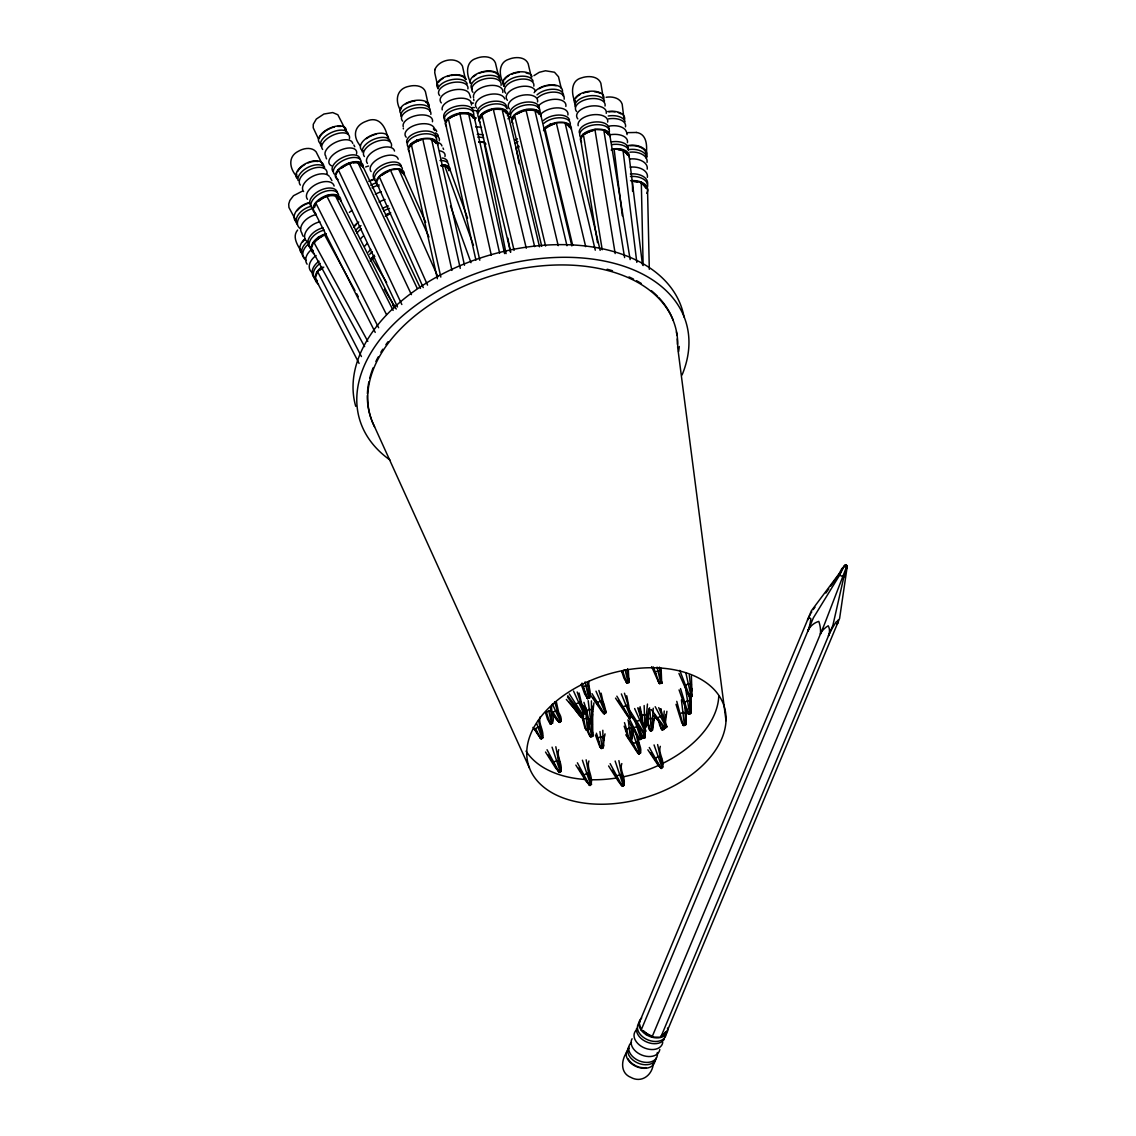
<?xml version="1.0" encoding="UTF-8"?>
<svg xmlns="http://www.w3.org/2000/svg" width="1136" height="1136" viewBox="0 0 1136 1136"><rect width="100%" height="100%" fill="white"/><g stroke="black" fill="none" stroke-linecap="round" stroke-linejoin="round"><path stroke-width="1.5" d="M588.391 719.67L587.908 728.673L588.633 729.553L587.113 730.562L584.969 728.062L581.987 716.901M552.053 704.959C549.625 710.327 557.009 721.488 550.548 724.214L547.566 719.301L545.621 713.01L548.759 710.753L550.704 710.767L552.039 711.903L551.855 714.871M581.192 684.284L584.614 693.798L587.61 698.711C593.759 696.396 587.269 686.215 589.115 681.188M847.286 566.069L839.603 618.453L667.428 1030.551L660.754 1037.267L652.021 1037.054L641.229 1029.883L639.17 1022.925L811.345 610.841L839.106 573.723L841.733 568.767L845.894 564.748L847.286 566.069L843.878 576.889L832.929 625.183L660.754 1037.267M684.866 703.752L685.647 724.754L684.099 725.648L681.912 723.178L676.005 704.348M638.957 708.14L642.564 724.825L643.956 727.31L644.623 726.131M587.738 731.953L589.925 736.369L592.58 736.44L590.876 719.926M640.136 733.288L642.323 737.704L644.964 737.775L644.424 731.556M592.623 714.061L592.779 736.085M679.058 689.893L685.846 709.162L688.572 714.161L690.546 713.649L690.731 711.988L690.305 696.112M591.416 700.869L591.686 721.019L589.712 721.545L588.164 719.216L583.322 705.555M602.818 730.263L603.117 747.871L601.157 748.454L599.581 746.238L595.42 734.935M628.975 682.509L628.378 670.964L625.098 669.757L622.571 670.936L621.988 672.129L623.991 678.291L627.015 683.119L628.975 682.509L628.89 678.306M651.666 666.676L659.065 683.318L661.72 683.332L661.777 681.685M678.945 673.449L688.345 694.735L690.092 697.007L692.051 696.396L692.108 694.749M537.087 733.26L541.489 738.94C546.16 733.302 537.484 723.547 540.211 716.83M647.861 749.803L657.602 764.471L661.606 768.447C666.278 762.81 657.602 753.054 660.328 746.352M634.768 747.957L639.199 754.048C643.871 749.959 636.785 742.021 638.517 736.71M631.332 724.896L631.02 737.832L631.801 738.812L630.338 739.99L628.123 737.647L624.161 726.202M589.556 698.115L589.115 690.844M589.783 721.346L588.633 729.553M545.521 752.046L555.802 768.319L559.778 772.409C564.521 766.644 555.902 756.533 558.742 749.675M575.853 765.11L586.148 781.383L590.109 785.473C594.795 779.154 585.949 768.376 588.931 760.978M608.598 765.948L618.893 782.207L622.855 786.297C627.597 780.531 618.978 770.435 621.818 763.577M690.546 713.649L689.197 693.798M665.213 723.817L666.889 711.278M592.58 736.44L592.623 732.081M644.964 737.775L644.652 730.391M664.233 710.98L663.793 718.037L665.227 719.855M691.171 695.147L690.745 713.28M691.384 691.71L691.611 688.274M685.633 713.152L685.874 709.716M646.952 721.857L648.798 708.935M653.243 708.225L651.723 729.17L652.462 730.065L650.928 731.059L648.841 728.517L647.321 722.283L649.593 707.813M847.03 566.864L847.144 565.572M661.72 683.332L661.109 668.266M692.051 696.396L691.398 676.034M647.463 704.064L645.418 725.719L646.143 726.557L644.595 727.423M686.684 708.495L685.647 724.754M592.438 709.574L592.85 706.166M592.239 717.895L591.686 721.019M645.177 737.42L645.134 727.793M658.724 720.352L659.689 725.435L662.032 729.894L664.006 729.397L663.708 726.103M591.87 720.522L593.915 702.914M603.869 738.94L604.423 735.546M603.741 745.088L603.117 747.871M685.448 725.137L685.732 716.674M631.644 739.323L633.022 726.841M665.256 717.924L665.824 714.516M605.034 733.87L603.599 740.644M633.32 726.884L632.198 731.854M646.853 723.206L645.944 726.955M652.462 730.065L654.819 715.24M647.335 722.198L646.143 726.557M588.448 729.994L589.087 721.133M541.347 728.744L539.87 727.111L537.924 727.083L535.525 728.645L535.056 730.235L540.85 738.925M540.083 738.088L541.489 736.753L542.894 737.605M655.174 759.757L655.642 758.152L658.042 756.59L659.988 756.633L661.479 758.252L661.01 759.842L660.485 756.491M660.982 768.447L660.357 767.07L662.245 766.26L663.012 767.112M435.031 69.296L434.733 72.704L437.729 86.222A14.257 7.37 -12.5 0 1 437.687 84.263M597.593 739.749L598.09 738.144L596.386 733.217M600.376 747.46L598.09 738.144L600.575 736.824L602.577 737.122L604.082 739.025L603.273 747.346M553.445 763.42L553.914 761.858L558.287 760.367L559.75 761.958L559.807 764.954M558.387 771.571L559.807 770.265L561.198 771.103M588.718 784.635L590.138 783.329L591.544 784.167M616.521 777.308L617.004 775.76L621.364 774.269L622.826 775.845L622.358 777.407L621.861 773.914M621.463 785.459L622.883 784.167L624.289 785.004M359.09 363.406L315.297 278.561L317.498 271.447L322.865 267.713M552.394 713.706L552.891 712.144L557.137 710.398C559.494 713.195 563.271 719.557 559.835 722.368L556.654 719.784L552.394 713.706L559.224 722.397M558.486 721.616L559.892 720.238L561.227 720.991M626.192 730.959L626.689 729.383L624.473 722.652M628.904 738.911L626.689 729.383L629.188 728.091L631.176 728.389L632.695 730.263L631.801 738.812M652.263 730.505L653.186 721.715M664.006 729.397L664.375 728.204M664.191 728.914L664.688 727.352M371.018 260.953L371.941 258.227L374.568 256.267M638.574 754.034L638.006 752.699L639.284 751.933L640.647 752.77M662.643 718.577L663.154 717.072L660.541 708.836M664.901 728.105L664.39 726.955L666.193 725.975L666.875 726.642L665.497 728.034L663.651 727.083M364.628 346.65L311.292 248.727L313.664 241.954L324.371 234.442L354.915 290.518M567.546 697.007L574.816 707.018L574.305 708.509L579.459 715.581L582.157 717.498L583.393 716.631L583.336 714.43M580.865 716.859L582.285 715.495L583.563 716.149M661.28 728.943L659.647 721.63M846.519 566.85L824.196 624.97L652.021 1037.054M586.077 712.073L586.63 710.568L583.947 702.346M588.973 720.593L586.63 710.568L589.172 709.361L591.16 709.673L592.566 711.491M641.229 1029.883L813.404 617.785L839.561 575.256L844.488 565.501M394.788 307.757L340.516 200.035L334.85 194.725L326.586 195.648L315.709 202.819L313.096 209.052L375.221 332.394M580.965 704.618L581.547 703.241L579.048 692.988M582.044 714.288L583.492 713.01L584.742 713.564L582.697 714.899L580.638 712.897L567.787 695.715M583.151 720.21L582.796 715.41M585.736 729.582L583.719 718.832L588.249 718.066M643.004 731.783L644.453 730.505L645.702 731.059L643.658 732.393L641.613 730.377L631.034 715.893M649.551 730.036L646.98 715.893M627.839 1050.828C621.222 1058.752 619.56 1072.881 630.835 1077.368C641.599 1083.417 652.419 1075.125 653.342 1063.466M646.128 1034.64L646.625 1033.462M840.583 572.232L841.194 570.769M663.594 1035.081L664.091 1033.916M434.875 69.637C438.652 59.484 457.041 55.721 462.466 66.115L465.476 79.634M807.739 631.332L808.903 629.032A34.463 24.012 44.8 0 1 818.8 621.378A33.441 23.302 44.8 0 1 820.377 634.115A19.667 12.411 -16.5 0 1 828.201 625.78A26.213 16.543 -16.5 0 1 828.442 635.933A22.905 4.473 -56.4 0 1 836.266 621.818A8.861 1.732 -56.4 0 1 837.218 624.175A6.972 2.471 -88.5 0 0 838.098 620M641.201 716.404L641.797 715.155L640.065 706.706M647.122 717.455L647.719 716.205L646.341 714.601L641.797 715.155L643.232 726.486M425.702 222.4L404.104 173.907L398.651 169.037L390.358 169.931L379.239 176.591L376.414 182.356L423.245 287.564M628.961 717.64L630.452 716.461L631.673 716.958L629.585 718.208L627.597 716.134L615.542 698.129M420.476 288.374L362.952 166.41L357.57 161.88L349.348 163.016L338.329 169.832L335.518 175.512L397.501 306.947M539.515 246.796L508.062 114.253L501.956 108.843L493.18 108.8L481.763 114.125L479.094 119.479L510.604 252.291M571.848 245.916L540.807 115.077L534.701 109.681L525.925 109.638L514.509 114.963L511.839 120.317L541.716 246.228M543.505 130.697L544.84 128.027L556.271 122.702L565.032 122.745L571.152 128.141L600.149 250.36M602.407 702.857L603.031 701.608L601.1 693.159M603.514 713.309L604.991 712.116L606.198 712.556L604.139 713.834L602.108 711.803L590.592 695.189M628.378 670.964L627.796 672.143L627.612 668.664M626.305 682.495L627.825 681.486L629.159 682.111M659.065 683.318L660.57 682.324L661.905 682.949M685.065 686.016L688.175 683.659L691.469 684.866M689.396 696.382L690.901 695.388L692.236 696.013M845.383 565.771L845.894 564.748M679.626 714.331L682.807 712.187L686.13 713.706L685.519 714.871M682.764 724.882L684.937 724.058M464.482 265.242L437.516 143.988L431.467 138.819L422.691 138.777L411.204 143.874L408.506 149.001L437.346 278.732M504.611 253.584L474.578 118.485L468.515 113.316L459.753 113.273L448.266 118.371L445.553 123.497L475.927 260.144M630.153 259.59L609.904 135.525L603.77 129.944L594.923 129.49L583.35 134.176L580.638 139.302L597.508 242.607M549.852 723.618L551.372 722.652L552.707 723.263M582.683 687.507L585.821 685.249L589.101 686.4M586.9 698.115L588.42 697.149L589.754 697.76M684.284 702.857L687.436 700.685L689.396 700.784L690.745 702.02L690.148 703.156M687.862 713.507L690.035 712.641M639.099 739.025L640.605 737.946L641.868 738.428L639.753 739.564L637.836 737.42L627.91 719.855M841.79 569.676L845.269 564.72M808.903 629.032L808.094 630.48A28.258 10.025 -88.5 0 0 810.891 618.822A9.202 3.266 -88.5 0 0 807.526 619.986A17.509 3.422 -56.4 0 1 810.522 614.022M589.925 736.369L592.112 735.489M642.323 737.704L644.51 736.824M825.872 593.02L828.811 588.86M830.771 586.091L838.609 575.001M297.604 230.068C291.611 237.197 298.214 246.072 301.864 252.419A14.257 9.77 -27.3 0 1 300.77 250.119M533.948 75.643L539.273 72.306L545.45 70.773L554.482 72.235L558.5 76.765L561.255 88.367M349.348 212.375L351.904 210.345M390.741 212.773L385.289 216.337A13.206 7.469 -26.4 0 1 389.293 214.25M600.532 746.934L602.478 746.352M629.06 738.4L631.02 737.832M589.158 720.11L591.132 719.585M661.464 728.46L663.438 727.963M587.908 728.673L585.92 729.127L586.474 730.462M647.818 719.315L650.374 718.279L652.362 718.619L653.768 720.338M649.735 729.596L651.723 729.17M518.996 147.013L516.085 148.177L519.18 163.825M611.168 150.051L614.079 148.944L622.954 149.753L629.074 155.817L642.465 264.688M643.43 726.074L645.418 725.719M302.091 191.274L293.486 195.719L289.85 200.476L288.729 204.026L288.927 207.462L295.971 220.625A14.257 8.946 -28.6 0 1 294.962 218.524M365.636 166.949L368.618 165.998M626.618 132.656L636.43 132.472M643.814 725.563L641.315 719.557L637.069 721.332L636.501 722.709L640.874 729.198M606.127 97.27C611.992 96.262 620.057 97.753 622.187 104.185L623.82 117.477M441.066 165.473L444.446 165.189L450.069 169.789L467.549 218.098M478.838 142.241L484.078 142.369L486.009 144.087M649.309 269.303L647.534 189.556L641.3 182.314L632.354 180.723L632.596 191.373M636.302 132.429C647.52 133.963 647.179 147.013 646.157 155.447A14.257 8.974 -1.3 0 0 637.211 146.203M844.644 565.998L845.894 566.836M634.712 729.823L633.476 728.801L634.101 727.622L638.475 726.131L641.215 737.903M664.219 727.438L653.569 715.439M598.956 706.336L596.954 703.624L597.579 702.36L601.839 700.614L603.841 703.326L606.198 712.556M656.083 674.145L654.734 672.952L655.316 671.774L659.775 670.609L661.124 671.802L660.967 674.77M621.988 672.129L623.337 673.321M581.561 717.554L568.795 701.949M631.673 716.958L624.459 693.216M576.733 706.407L575.483 705.229L576.051 703.851L580.283 702.062L582.356 704.845L584.742 713.564M659.391 722.013L657.204 719.244L657.716 717.739L661.848 715.794L664.049 718.548L666.875 726.642M582.697 714.899L579.9 711.718M311.292 248.727L313.28 250.744M642.479 731.201L643.658 732.393M575.611 709.844L566.324 699.435M654.847 716.66L658.497 720.522M315.297 278.561L317.398 280.805M590.081 775.022L588.618 773.431L586.148 759.814M604.139 713.834L599.751 707.671M622.23 786.297L620.157 783.584M589.485 785.459L583.776 776.484L584.259 774.922L586.673 773.403L588.618 773.431L590.777 783.343M559.153 772.395L555.433 766.445M637.836 753.211L625.794 734.779M639.128 743.526L637.722 741.936L636.146 733.345M634.215 746.494L632.809 744.918L633.334 743.37L637.722 741.936L639.923 751.947M629.585 718.208L624.658 710.753M664.39 726.955L651.283 709.602M581.036 716.376L574.816 707.018M632.511 717.086L637.75 723.888M664.674 726.955L665.497 728.034M558.642 721.104L552.891 712.144M582.228 713.848L569.278 693.869M532.969 727.395L536.533 731.868L534.545 729.028M660.073 767.496L656.665 761.376M643.189 731.328L630.352 711.321M639.753 739.564L637.31 735.801M593.02 697.461L598.147 704.618M650.687 752.856L655.671 759.956M603.713 712.897L591.998 693.642M618.027 700.514L623.891 709.049L622.684 707.969L623.309 706.691L627.597 705.03L631.048 716.39M581.405 716.418L582.157 717.498M629.159 717.228L616.862 696.169M559.182 721.388L559.835 722.368M330.122 177.472L331.911 180.61M660.357 767.07L649.295 747.488M629.415 739.209L633.263 745.046M540.225 737.562L535.525 728.645M612.375 770.336L617.047 777.464M578.693 768.078L584.302 776.641M548.361 755.014L554.908 764.997M621.619 784.962L610.131 763.633M588.874 784.124L577.386 762.796M558.543 771.06L547.041 749.746M638.006 752.699L630.736 738.755M582.541 713.593L583.293 714.842M371.941 258.227L386.623 282.509M384.323 289.325L396.251 309.049M643.501 731.087L644.254 732.337M601.157 748.454L599.993 745.983M639.298 738.641L628.464 716.93M690.092 697.007L688.231 693.216M659.76 683.943L657.9 680.152M627.015 683.119L625.155 679.314M603.954 712.357L604.721 713.749M629.685 739.891L628.549 737.307M356.619 293.628L358.309 296.752M318.364 236.998L319.017 238.205M313.664 241.954L367.823 341.382M589.712 721.545L588.462 718.676M586.801 697.206L587.61 698.711M550.548 724.214L548.716 720.295M629.458 716.773L630.182 718.137M655.188 706.691L665.611 726.046M317.498 271.447L361.433 356.548M642.209 736.753L642.99 738.301M337.037 196.088L337.69 197.38M334.85 194.725L393.127 310.398M326.586 195.648L386.425 314.445M589.825 735.418L590.606 736.966M315.709 202.819L378.629 327.736M296.922 176.691C289.538 168.838 287.507 156.64 298.314 151.287C303.497 148.191 311.576 146.658 316.064 151.77L322.084 163.698A14.257 8.037 -26.7 0 1 322.993 165.586M353.85 144.954L354.759 146.743M661.166 767.524L661.606 768.447M541.034 738.002L541.489 738.94M661.507 728.815L662.032 729.894M302.077 234.002L303.156 236.288M359.615 162.76L360.254 164.138M357.57 161.88L417.196 288.317M349.348 163.016L411.431 294.636M338.329 169.832L401.846 304.519M318.449 138.89L313.224 127.786L313.266 124.307L316.333 119.024L323.945 114.026L332.706 112.563L337.846 114.75L345.529 129.916A14.257 7.086 -25.3 0 0 344.705 128.269M689.58 695.999L679.782 670.396M659.249 682.935L653.356 666.96M626.504 682.111L622.571 670.936M688.572 714.161L687.01 710.227M581.391 713.593L582.285 715.495M638.73 753.026L639.199 754.048M442.997 147.992L443.608 149.398M371.912 420.874L529.447 767.979M587.099 697.745L582.015 683.105M326.572 158.87L325.961 157.464M550.037 723.249L546.231 711.874M387.703 137.57C385.487 126.21 378.785 115.673 366.431 121.197C354.503 125.301 351.947 136.05 360.439 145.976M400.767 170.102L401.377 171.479M398.651 169.037L428.939 237.069M390.358 169.931L437.914 276.758M379.239 176.591L427.548 285.108M622.414 785.303L622.855 786.297M589.669 784.479L590.109 785.473M552.394 703.993L559.892 720.238M559.338 771.415L559.778 772.409M573.538 691.057L583.492 713.01M634.626 708.537L644.453 730.505M581.788 715.992L583.166 719.173M682.835 724.101L683.474 725.592M642.536 737.363L639.341 727.651M590.138 736.029L588.263 731.087M604.991 712.116L595.988 691.171M639.753 738.031L640.349 739.508M688.061 713.152L680.521 688.572M649.806 729.71L650.289 730.945M621.364 693.926L630.452 716.461M469.764 94.87L470.702 97.724M658.738 707.629L666.193 725.975M617.984 778.898L618.524 780.333M446.732 166.055L447.257 167.489M444.446 165.189L473.442 245.305M450.481 205.943L471.014 262.672M682.963 724.512L676.772 701.352M585.196 707.33L586.914 712.244M661.606 766.26L654.052 744.932M541.489 736.753L536.788 723.76M622.883 784.167L615.144 761.049M590.138 783.329L582.399 760.211M559.807 770.265L552.068 747.147M640.605 737.946L633.902 717.938M639.284 751.933L632.028 730.235M666.278 725.762L666.704 727.139M643.516 725.932L643.956 727.31M584.884 691.909L585.778 694.792M577.187 692.009L584.089 712.954M637.75 707.827L641.315 719.557M604.877 708.821L605.63 711.321M554.609 701.949L560.502 720.21M844.886 573.865L845.34 575.398L843.878 576.889L839.561 575.256L839.106 573.723M598.885 690.447L605.573 712.031M661.564 761.234L662.515 764.556M623.195 779.992L623.806 782.292M590.138 778.018L590.748 780.304M690.361 695.559L690.731 697.007M627.285 681.657L627.654 683.119M626.76 133.224L627.086 134.63M567.759 124.009L568.099 125.443M565.032 122.745L595.278 250.19M556.271 122.702L585.679 246.64M550.207 123.923L550.548 125.358M544.84 128.027L572.672 245.305M531.307 76.95L528.169 63.715C525.13 56.431 515.062 56.686 508.942 59.242C498.079 62.423 498.86 75.658 503.646 83.837A14.257 7.696 -13.3 0 1 503.589 81.806M537.413 110.945L537.754 112.379M534.701 109.681L566.978 245.731M525.925 109.638L558.202 245.632M514.509 114.963L545.607 246.043M498.562 76.126L495.424 62.878C492.385 55.593 482.317 55.849 476.197 58.419C465.334 61.6 466.115 74.834 470.9 82.999M504.668 110.107L505.009 111.541M501.956 108.843L534.644 246.626M639.738 708.779L642.167 719.031M627.029 669.771L628.449 681.486M493.18 108.8L526.266 248.244M625.098 669.757L627.825 681.486M481.763 114.125L514.083 250.389M550.832 722.709L551.173 724.214M645.163 729.994L645.518 731.513M582.427 713.507L582.882 715.453M690.901 695.388L685.931 673.265M660.57 682.324L657.091 667.13M644.893 726.571L645.702 731.059M468.515 113.316L499.627 253.214M459.753 113.273L491.32 255.316M584.018 688.643L584.429 690.475M448.266 118.371L479.804 260.229M434.165 139.941L434.492 141.404M431.467 138.819L460.265 268.366M422.691 138.777L451.958 270.425M548.759 710.753L551.372 722.652M416.628 139.856L416.955 141.333M411.204 143.874L440.825 277.085M400.298 110.036C394.533 99.57 397.117 88.423 409.272 86.251C414.796 84.873 422.961 85.441 425.418 91.633L428.414 105.137A14.257 7.37 -12.5 0 0 425.56 102.027M556.328 701.792L558.543 711.889M588.42 697.149L585.125 681.841M643.303 736.781L643.615 738.315M590.905 735.446L591.231 736.98M644.623 728.403L645.049 730.448M626.717 695.715L628.804 706.109M560.815 720.252L561.07 721.502M507.792 238.035L510.547 251.965M484.078 142.369L506.088 253.612M657.63 744.563L662.245 766.26M538.521 720.224L542.128 736.753M631.162 715.751L631.474 717.37M642.877 731.527L643.885 736.81M591.487 735.475L589.158 723.419L591.089 723.462L592.367 724.598L591.728 725.691L591.643 722.198M618.893 760.637L623.522 784.167M555.816 746.75L560.431 770.279M689.396 712.599L685.122 685.335M603.046 96.688L600.845 83.198C597.962 75.842 587.951 75.643 581.632 77.859C570.584 80.471 571.238 93.805 575.086 102.141A14.257 7.611 -9.3 0 1 575.043 100.138M606.596 131.279L606.837 132.742M603.77 129.944L624.601 257.574M594.923 129.49L615.172 253.555M583.35 134.176L602.222 249.735M542.397 735.049L542.752 738.13M688.97 712.698L689.211 714.189M640.108 750.016L640.477 753.267M540.097 725.308L540.622 728.659M691.299 687.834L691.739 690.745M473.897 100.564L473.698 99.088M560.73 768.39L561.042 771.614M648.912 725.237L649.267 727.679M601.839 746.253L599.95 731.556M558.287 756.533L558.784 760.027M630.366 737.733L628.435 721.204M590.493 719.486L588.192 700.685M726.003 720.678A102.155 64.425 -16.5 0 0 579.033 686.03A102.155 64.425 -16.5 0 0 574.149 801.235A102.155 64.425 -16.5 0 0 726.003 720.678L677.667 347.289A158.912 100.224 -16.5 0 0 501.814 272.896A158.912 100.224 -16.5 0 0 374.568 426.88M684.298 724.001L681.43 699.975M625.837 151.344L626.021 152.792M622.954 149.753L636.813 262.388M614.079 148.944L622.301 215.741M599.112 741.652L599.268 742.987M590.053 718.932L590.365 721.644M641.471 737.122L641.655 738.812M403.308 128.127L403.379 128.879M662.586 725.918L662.785 727.849M587.255 728.574L585.466 707.43M689.311 675.011L691.54 695.388M659.462 667.144L661.195 682.324M661.081 708.992L661.379 712.471M587.468 681.742L589.059 697.149M550.42 707.259L551.997 722.666M601.739 747.715L601.81 748.553M651.07 729.056L649.92 709.702M630.281 739.11L630.338 739.99M587.056 729.397L587.113 730.562M662.629 729L662.686 730.008M644.779 725.606L644.155 705.555M624.09 784.252L624.133 785.501M591.345 783.428L591.387 784.678M644.382 184.572L644.424 185.935M641.3 182.314L643.146 265.54M641.826 736.455L641.868 738.428M650.914 729.894L650.928 731.059M366.474 138.677A14.257 7.398 -24 0 1 368.462 137.342M369.527 136.732A14.257 7.398 -24 0 1 376.399 134.147M378.941 186.56A15.009 7.782 -24 0 1 386.851 171.124A15.009 7.782 -24 0 1 404.175 175.058M382.108 175.143A13.206 6.859 -24 0 1 388.853 171.295M399.588 170.443A13.206 6.859 -24 0 1 402.57 173.51M399.645 169.307A13.263 6.887 -24 0 1 401.221 170.499M375.306 181.036A15.009 7.782 -24 0 1 384.99 166.949A15.009 7.782 -24 0 1 402.385 168.696M371.103 171.607A15.009 7.782 -24 0 1 380.787 157.506A15.009 7.782 -24 0 1 398.182 159.253M374.142 178.437A15.009 7.782 -24 0 1 383.84 164.351A15.009 7.782 -24 0 1 401.221 166.097M367.439 163.399A15.009 7.782 -24 0 1 377.138 149.299A15.009 7.782 -24 0 1 394.519 151.045M364.4 156.555A15.009 7.782 -24 0 1 375.902 141.702A15.009 7.782 -24 0 1 391.409 146.402M363.108 150.989A15.009 7.782 -24 0 1 371.018 135.553A15.009 7.782 -24 0 1 388.342 139.487M362.299 151.983A15.009 7.782 -24 0 1 374.681 138.975A15.009 7.782 -24 0 1 390.259 141.475M478.696 141.73A15.009 7.498 -11.2 0 1 484.476 142.312M477.802 137.186A15.009 7.498 -11.2 0 1 483.567 137.768M475.771 126.92A15.009 7.498 -11.2 0 1 481.536 127.502M473.996 117.988A15.009 7.498 -11.2 0 1 476.453 118.045M471.042 103.035A15.009 7.498 -11.2 0 1 473.499 103.092M471.937 107.579A15.009 7.498 -11.2 0 1 474.394 107.622M477.248 134.36A15.009 7.498 -11.2 0 1 483.013 134.943M472.533 110.547A15.009 7.498 -11.2 0 1 478.299 111.129M433.37 128.936A14.257 7.015 -19.9 0 1 435.116 130.143M441.62 164.919A15.009 7.384 -19.9 0 1 450.14 170.854M440.953 165.913A13.263 6.518 -19.9 0 1 445.454 166.481M446.107 166.736A13.263 6.518 -19.9 0 1 448.592 170.585M445.582 165.302A13.263 6.518 -19.9 0 1 447.201 166.424M440.03 160.531A15.009 7.384 -19.9 0 1 448.564 166.481M439.66 150.818A15.009 7.384 -19.9 0 1 444.971 156.583M442.259 157.989A15.009 7.384 -19.9 0 1 447.627 161.724M436.551 142.213A15.009 7.384 -19.9 0 1 441.918 145.948M433.952 128.553A15.009 7.384 -19.9 0 1 436.693 131.535M435.528 132.926A15.009 7.384 -19.9 0 1 438.283 135.908M436.565 135.795A15.009 7.384 -19.9 0 1 439.263 140.807M353.864 227.257A14.257 8.733 -31.2 0 1 356.164 224.672M370.265 260.84A15.009 9.187 -31.2 0 1 374.369 255.231M369.74 254.35A15.009 9.187 -31.2 0 1 372.182 251.61M356.917 233.136A15.009 9.187 -31.2 0 1 361.319 228.748M354.034 226.22A15.009 9.187 -31.2 0 1 358.763 222.017M355.483 230.764A15.009 9.187 -31.2 0 1 360.95 225.638M368.391 252.093A15.009 9.187 -31.2 0 1 370.819 249.366M360.495 239.057A15.009 9.187 -31.2 0 1 362.938 236.331M364.798 246.171A15.009 9.187 -31.2 0 1 367.24 243.431M372.736 259.008A13.206 8.094 -31.2 0 1 374.681 256.537M516.085 147.978A15.009 7.498 -11.2 0 1 518.854 146.189M515.19 143.434A15.009 7.498 -11.2 0 1 517.959 141.631M507.948 118.783A15.009 7.498 -11.2 0 1 509.922 116.795M507.352 115.815A15.009 7.498 -11.2 0 1 509.326 113.813M514.636 140.608A15.009 7.498 -11.2 0 1 517.391 138.805M296.766 176.293A14.257 8.037 -26.7 0 1 296.752 174.035M297.618 171.564A14.257 8.037 -26.7 0 1 304.746 164.592M308.069 162.931A14.257 8.037 -26.7 0 1 310.384 162.121M311.534 161.823A14.257 8.037 -26.7 0 1 317.881 161.497M315.808 213.625A15.009 8.463 -26.7 0 1 323.121 196.926A15.009 8.463 -26.7 0 1 340.63 201.285M314.587 207.419A13.263 7.469 -26.7 0 1 315.41 205.133M318.492 201.257A13.263 7.469 -26.7 0 1 327.338 196.329M328.347 196.074A13.263 7.469 -26.7 0 1 338.997 199.567M335.873 195.222A13.263 7.469 -26.7 0 1 337.506 196.514M311.974 208.215A15.009 8.463 -26.7 0 1 321.133 192.978A15.009 8.463 -26.7 0 1 338.627 194.966M297.036 178.551A15.009 8.463 -26.7 0 1 307.984 162.519A15.009 8.463 -26.7 0 1 323.703 167.674M298.058 180.51A15.009 8.463 -26.7 0 1 308.183 167.262A15.009 8.463 -26.7 0 1 324.711 167.262M310.739 205.758A15.009 8.463 -26.7 0 1 319.898 190.521A15.009 8.463 -26.7 0 1 337.392 192.509M307.487 199.297A15.009 8.463 -26.7 0 1 316.646 184.06A15.009 8.463 -26.7 0 1 334.126 186.048M303.582 191.544A15.009 8.463 -26.7 0 1 311.008 177.244A15.009 8.463 -26.7 0 1 329.27 176.307M300.33 185.083A15.009 8.463 -26.7 0 1 311.264 169.037A15.009 8.463 -26.7 0 1 326.998 174.206M297.249 210.657A14.257 8.946 -28.6 0 1 301.509 206.61M302.531 205.928A14.257 8.946 -28.6 0 1 305.84 204.21M306.99 203.77A14.257 8.946 -28.6 0 1 309.29 203.103M314.232 253.868A15.009 9.415 -28.6 0 1 312.698 243.104A15.009 9.415 -28.6 0 1 326.33 233.746M314.459 242.763A13.206 8.279 -28.6 0 1 322.979 236.018M312.23 250.204A15.009 9.415 -28.6 0 1 310.696 239.44A15.009 9.415 -28.6 0 1 324.342 230.083M310.994 247.932A15.009 9.415 -28.6 0 1 309.461 237.168A15.009 9.415 -28.6 0 1 323.107 227.811M307.728 241.94A15.009 9.415 -28.6 0 1 306.195 231.176A15.009 9.415 -28.6 0 1 319.841 221.818M297.249 222.699A15.009 9.415 -28.6 0 1 295.715 211.949A15.009 9.415 -28.6 0 1 309.361 202.577M297.32 224.672A15.009 9.415 -28.6 0 1 310.142 206.553M301.892 233.065A15.009 9.415 -28.6 0 1 315.922 214.619M300.543 228.748A15.009 9.415 -28.6 0 1 299.009 217.998A15.009 9.415 -28.6 0 1 312.656 208.626M319.273 138.464A14.257 7.086 -25.3 0 1 330.903 128.112M332.053 127.686A14.257 7.086 -25.3 0 1 334.353 126.991M337.676 126.423A14.257 7.086 -25.3 0 1 340.63 126.465M338.003 179.502A15.009 7.455 -25.3 0 1 345.884 164.294A15.009 7.455 -25.3 0 1 363.023 167.517M341.169 168.341A13.206 6.56 -25.3 0 1 351.067 163.357M353.211 162.931A13.206 6.56 -25.3 0 1 361.433 166.069M334.268 174.049A15.009 7.455 -25.3 0 1 345.699 159.296A15.009 7.455 -25.3 0 1 361.035 163.314M331.556 165.813A15.009 7.455 -25.3 0 1 339.437 150.605A15.009 7.455 -25.3 0 1 356.562 153.829M321.147 143.732A15.009 7.455 -25.3 0 1 329.028 128.538A15.009 7.455 -25.3 0 1 346.153 131.762M321.36 146.686A15.009 7.455 -25.3 0 1 331.002 132.727A15.009 7.455 -25.3 0 1 348.198 133.835M333.033 171.437A15.009 7.455 -25.3 0 1 342.674 157.478A15.009 7.455 -25.3 0 1 359.871 158.586M325.904 156.314A15.009 7.455 -25.3 0 1 335.546 142.355A15.009 7.455 -25.3 0 1 352.742 143.463M322.652 149.441A15.009 7.455 -25.3 0 1 334.098 134.687A15.009 7.455 -25.3 0 1 349.419 138.706M302.858 241.854A14.257 9.77 -27.3 0 1 305.186 239.256M318.478 284.185A15.009 10.281 -27.3 0 1 321.942 266.846M320.309 269.871A13.206 9.06 -27.3 0 1 323.76 267.116M316.688 280.72A15.009 10.281 -27.3 0 1 320.153 263.382M315.581 278.576A15.009 10.281 -27.3 0 1 319.046 261.223M312.656 272.896A15.009 10.281 -27.3 0 1 316.12 255.557M301.225 252.817A15.009 10.281 -27.3 0 1 304.718 238.958M305.044 258.156A15.009 10.281 -27.3 0 1 306.507 242.422M307.118 264.205A15.009 10.281 -27.3 0 1 310.611 250.346M306.209 260.428A15.009 10.281 -27.3 0 1 307.686 244.68M609.024 111.825A14.257 7.995 -7 0 1 615.073 111.882M618.296 112.649A14.257 7.995 -7 0 1 620.952 113.898M612.29 149.029A15.009 8.406 -7 0 1 629.202 157.009M618.282 149.796A13.206 7.398 -7 0 1 622.287 150.619M624.033 151.372A13.206 7.398 -7 0 1 627.399 155.092M611.75 144.641A15.009 8.406 -7 0 1 628.634 150.406M610.529 134.701A15.009 8.406 -7 0 1 627.441 142.667M611.409 141.901A15.009 8.406 -7 0 1 628.336 149.867M609.464 126.053A15.009 8.406 -7 0 1 626.348 131.819M607.689 111.584A15.009 8.406 -7 0 1 624.601 119.55M608.229 115.986A15.009 8.406 -7 0 1 625.098 121.751M608.584 118.854A15.009 8.406 -7 0 1 625.496 126.834M629.884 145.777A14.257 8.974 -1.3 0 1 636.046 145.962M630.551 180.709A15.009 9.443 -1.3 0 1 646.739 193.29M634.271 181.703A13.263 8.35 -1.3 0 1 637.637 182.186M640.661 183.194A13.263 8.35 -1.3 0 1 645.688 187.937M630.466 176.549A15.009 9.443 -1.3 0 1 647.591 186.73M630.253 167.148A15.009 9.443 -1.3 0 1 647.378 177.33M630.409 173.964A15.009 9.443 -1.3 0 1 647.534 184.131M630.068 158.983A15.009 9.443 -1.3 0 1 647.208 169.165M627.228 145.72A15.009 9.443 -1.3 0 1 642.877 147.964A15.009 9.443 -1.3 0 1 645.958 157.89M629.855 149.455A15.009 9.443 -1.3 0 1 646.924 157.166M629.926 152.181A15.009 9.443 -1.3 0 1 647.051 162.363M370.18 181.078A14.257 8.066 -26.4 0 1 374.752 179.232M385.544 214.974A15.009 8.492 -26.4 0 1 389.066 213.241M383.585 211.026A15.009 8.492 -26.4 0 1 389.534 208.442M368.831 181.348A15.009 8.492 -26.4 0 1 374.781 178.764M370.79 185.282A15.009 8.492 -26.4 0 1 376.74 182.711M382.363 208.57A15.009 8.492 -26.4 0 1 388.313 205.985M375.292 194.341A15.009 8.492 -26.4 0 1 381.242 191.771M379.14 202.094A15.009 8.492 -26.4 0 1 385.09 199.524M372.068 187.866A15.009 8.492 -26.4 0 1 379.239 184.983M400.639 109.78A14.257 7.37 -12.5 0 1 401.548 107.735M405.893 103.93A14.257 7.37 -12.5 0 1 415.009 100.863M409.443 151.784A15.009 7.753 -12.5 0 1 420.916 139.018A15.009 7.753 -12.5 0 1 437.658 145.081M410.607 146.445A13.206 6.83 -12.5 0 1 412.027 144.57M412.624 144.002A13.206 6.83 -12.5 0 1 421.172 139.913M430.8 139.685A13.206 6.83 -12.5 0 1 435.855 143.448M408.449 147.311A15.009 7.753 -12.5 0 1 419.922 134.545A15.009 7.753 -12.5 0 1 436.664 140.623M400.994 113.714A15.009 7.753 -12.5 0 1 412.453 100.948A15.009 7.753 -12.5 0 1 429.195 107.025M400.937 116.369A15.009 7.753 -12.5 0 1 415.378 105.023A15.009 7.753 -12.5 0 1 430.175 111.484M406.802 142.71A15.009 7.753 -12.5 0 1 421.229 131.378A15.009 7.753 -12.5 0 1 436.039 137.839M403.223 126.607A15.009 7.753 -12.5 0 1 417.65 115.276A15.009 7.753 -12.5 0 1 432.461 121.737M406.205 137.215A15.009 7.753 -12.5 0 1 417.679 124.449A15.009 7.753 -12.5 0 1 434.406 130.512M402.627 121.112A15.009 7.753 -12.5 0 1 414.1 108.346A15.009 7.753 -12.5 0 1 430.828 114.409M504.469 79.662A14.257 7.696 -13.3 0 1 508.786 75.686M511.91 74.124A14.257 7.696 -13.3 0 1 519.067 72.335M525.812 72.718A14.257 7.696 -13.3 0 1 528.425 73.698M512.819 123.228A15.009 8.108 -13.3 0 1 524.165 109.894A15.009 8.108 -13.3 0 1 540.949 116.227M513.401 119.01A13.263 7.157 -13.3 0 1 514.225 117.022M517.434 113.841A13.263 7.157 -13.3 0 1 534.076 110.561M535.823 111.143A13.263 7.157 -13.3 0 1 539.202 114.495M536.178 110.036A13.263 7.157 -13.3 0 1 537.924 111.385M511.782 118.84A15.009 8.108 -13.3 0 1 523.128 105.506A15.009 8.108 -13.3 0 1 539.912 111.839M503.972 85.924A15.009 8.108 -13.3 0 1 513.429 73.116A15.009 8.108 -13.3 0 1 532.046 76.779M503.887 86.251A15.009 8.108 -13.3 0 1 518.272 76.552A15.009 8.108 -13.3 0 1 533.082 81.153M510.078 114.211A15.009 8.108 -13.3 0 1 524.392 102.382A15.009 8.108 -13.3 0 1 539.273 109.113M509.439 108.942A15.009 8.108 -13.3 0 1 520.771 95.609A15.009 8.108 -13.3 0 1 537.569 101.942M507.394 100.337A15.009 8.108 -13.3 0 1 516.852 87.543A15.009 8.108 -13.3 0 1 535.468 91.192M505.69 93.166A15.009 8.108 -13.3 0 1 517.036 79.832A15.009 8.108 -13.3 0 1 533.821 86.166M575.952 98.094A14.257 7.611 -9.3 0 1 580.311 94.387M583.492 92.996A14.257 7.611 -9.3 0 1 589.499 91.675M594.298 91.661A14.257 7.611 -9.3 0 1 600.163 93.365M581.618 142.199A15.009 8.023 -9.3 0 1 593.134 129.66A15.009 8.023 -9.3 0 1 610.046 136.647M584.742 134.36A13.263 7.086 -9.3 0 1 593.375 130.555M604.892 131.435A13.263 7.086 -9.3 0 1 608.271 134.886M605.346 130.328A13.263 7.086 -9.3 0 1 607.107 131.733M580.894 137.74A15.009 8.023 -9.3 0 1 592.396 125.187A15.009 8.023 -9.3 0 1 609.308 132.188M575.412 104.2A15.009 8.023 -9.3 0 1 586.929 91.661A15.009 8.023 -9.3 0 1 603.841 98.647M575.086 106.741A15.009 8.023 -9.3 0 1 587.653 96.106A15.009 8.023 -9.3 0 1 604.508 101.005M579.374 133.04A15.009 8.023 -9.3 0 1 593.887 122.106A15.009 8.023 -9.3 0 1 608.853 129.419M577.812 118.882A15.009 8.023 -9.3 0 1 589.328 106.344A15.009 8.023 -9.3 0 1 606.241 113.344M578.181 125.741A15.009 8.023 -9.3 0 1 592.694 114.793A15.009 8.023 -9.3 0 1 607.661 122.106M576.619 111.569A15.009 8.023 -9.3 0 1 588.136 99.031A15.009 8.023 -9.3 0 1 605.048 106.031M438.595 82.232A14.257 7.37 -12.5 0 1 442.955 78.427M447.243 76.51A14.257 7.37 -12.5 0 1 449.615 75.828M450.836 75.558A14.257 7.37 -12.5 0 1 464.482 77.915M446.505 126.281A15.009 7.753 -12.5 0 1 457.978 113.515A15.009 7.753 -12.5 0 1 474.706 119.578M449.643 118.485A13.263 6.859 -12.5 0 1 458.22 114.381M460.563 113.941A13.263 6.859 -12.5 0 1 467.876 114.154M469.622 114.708A13.263 6.859 -12.5 0 1 472.959 117.931M445.511 121.808A15.009 7.753 -12.5 0 1 456.984 109.042A15.009 7.753 -12.5 0 1 473.712 115.105M438.042 88.21A15.009 7.753 -12.5 0 1 447.627 75.97A15.009 7.753 -12.5 0 1 466.2 79.463M437.956 88.807A15.009 7.753 -12.5 0 1 452.426 79.52A15.009 7.753 -12.5 0 1 467.194 83.922M444.886 119.024A15.009 7.753 -12.5 0 1 454.471 106.77A15.009 7.753 -12.5 0 1 473.059 110.277M442.231 109.88A15.009 7.753 -12.5 0 1 456.658 98.548A15.009 7.753 -12.5 0 1 471.468 105.009M441.308 102.922A15.009 7.753 -12.5 0 1 450.893 90.681A15.009 7.753 -12.5 0 1 469.466 94.174M439.689 95.609A15.009 7.753 -12.5 0 1 451.162 82.843A15.009 7.753 -12.5 0 1 467.89 88.906M539.117 88.75A14.257 7.696 -13.3 0 1 542.241 87.174M543.377 86.748A14.257 7.696 -13.3 0 1 545.763 86.038M546.97 85.768A14.257 7.696 -13.3 0 1 556.143 85.782M544.84 127.8A15.009 8.108 -13.3 0 1 562.064 122.191A15.009 8.108 -13.3 0 1 571.294 129.291M546.217 128.141A13.263 7.157 -13.3 0 1 554.751 123.867M566.154 124.207A13.263 7.157 -13.3 0 1 569.534 127.559M543.789 123.412A15.009 8.108 -13.3 0 1 561.028 117.803A15.009 8.108 -13.3 0 1 570.258 124.903M534.119 92.683A15.009 8.108 -13.3 0 1 551.386 84.859A15.009 8.108 -13.3 0 1 562.434 91.973M537.016 94.87A15.009 8.108 -13.3 0 1 554.254 89.261A15.009 8.108 -13.3 0 1 563.47 96.361M543.15 120.7A15.009 8.108 -13.3 0 1 558.557 115.048A15.009 8.108 -13.3 0 1 569.534 120.033M537.541 107.111A15.009 8.108 -13.3 0 1 554.808 99.272A15.009 8.108 -13.3 0 1 565.856 106.401M541.446 113.515A15.009 8.108 -13.3 0 1 558.685 107.906A15.009 8.108 -13.3 0 1 567.901 115.006M537.697 97.739A15.009 8.108 -13.3 0 1 554.936 92.13A15.009 8.108 -13.3 0 1 564.152 99.23M473.499 76.751A14.257 7.696 -13.3 0 1 476.041 74.848M479.165 73.286A14.257 7.696 -13.3 0 1 497.568 74.323M480.074 122.39A15.009 8.108 -13.3 0 1 491.419 109.056A15.009 8.108 -13.3 0 1 508.204 115.389M480.627 118.769A13.206 7.128 -13.3 0 1 482.573 114.85M483.169 114.253A13.206 7.128 -13.3 0 1 491.675 109.993M494.004 109.525A13.206 7.128 -13.3 0 1 500.422 109.553M503.035 110.334A13.206 7.128 -13.3 0 1 506.4 113.671M479.037 118.002A15.009 8.108 -13.3 0 1 488.494 105.208A15.009 8.108 -13.3 0 1 507.11 108.857M470.176 83.184A15.009 8.108 -13.3 0 1 484.49 71.341A15.009 8.108 -13.3 0 1 499.357 78.086M472.264 89.46A15.009 8.108 -13.3 0 1 481.721 76.666A15.009 8.108 -13.3 0 1 500.337 80.315M477.333 113.387A15.009 8.108 -13.3 0 1 491.647 101.544A15.009 8.108 -13.3 0 1 506.528 108.289M473.584 97.597A15.009 8.108 -13.3 0 1 487.912 85.754A15.009 8.108 -13.3 0 1 502.779 92.499M476.694 108.105A15.009 8.108 -13.3 0 1 486.151 95.31A15.009 8.108 -13.3 0 1 504.753 98.96M472.945 92.328A15.009 8.108 -13.3 0 1 484.291 78.995A15.009 8.108 -13.3 0 1 501.075 85.328M392.701 305.655A15.009 10.693 -20.3 0 1 395.214 305.513M389.904 459.938A170.272 107.38 -16.5 0 1 493.635 267.713A170.272 107.38 -16.5 0 1 682.069 374.965M355.724 406.29A170.272 107.38 -16.5 0 1 494.501 253.754A170.272 107.38 -16.5 0 1 684.057 317.072M676.403 331.897A158.912 100.224 -16.5 0 1 676.914 335.404M677.226 338.94A158.912 100.224 -16.5 0 1 677.354 344.293M371.557 419.653A158.912 100.224 -16.5 0 1 367.354 395.47M367.411 393.681A158.912 100.224 -16.5 0 1 368.916 381.71M369.725 378.245A158.912 100.224 -16.5 0 1 373.119 367.823M375.888 361.504A158.912 100.224 -16.5 0 1 378.231 356.889M380.872 352.274A158.912 100.224 -16.5 0 1 382.789 349.221M385.871 344.691A158.912 100.224 -16.5 0 1 388.072 341.709M607.192 269.26A158.912 100.224 -16.5 0 1 612.474 270.751M629.003 276.928A158.912 100.224 -16.5 0 1 633.547 279.129M636.629 280.748A158.912 100.224 -16.5 0 1 641.329 283.503M651.368 290.688A158.912 100.224 -16.5 0 1 657.588 296.354M658.724 297.533A158.912 100.224 -16.5 0 1 673.151 320.111M718.761 696.212A102.155 64.425 -16.5 0 1 661.89 763.818M658.71 765.323A102.155 64.425 -16.5 0 1 621.52 777.152M616.337 778.032A102.155 64.425 -16.5 0 1 590.649 779.722M585.367 779.481A102.155 64.425 -16.5 0 1 526.039 751.109M679.271 346.48A161.979 102.155 -16.5 0 1 678.575 351.691M646.072 1067.641A14.257 9.841 22.7 0 1 640.25 1067.329M639.057 1067.016A14.257 9.841 22.7 0 1 636.714 1066.193M635.592 1065.682A14.257 9.841 22.7 0 1 628.038 1058.709M667.542 1028.009A15.009 10.366 22.7 0 1 649.835 1036.501A15.009 10.366 22.7 0 1 641.698 1017.984M665.44 1031.928A13.206 9.116 22.7 0 1 661.209 1035.762M651.879 1035.89A13.206 9.116 22.7 0 1 643.374 1030.65M664.659 1033.774A13.263 9.159 22.7 0 1 663.055 1035.634M666.122 1034.399A15.009 10.366 22.7 0 1 646.54 1039.284A15.009 10.366 22.7 0 1 640.207 1021.562M657.304 1052.504A15.009 10.366 22.7 0 1 639.596 1061.01A15.009 10.366 22.7 0 1 631.46 1042.493M654.918 1061.237A15.009 10.366 22.7 0 1 635.322 1066.122A15.009 10.366 22.7 0 1 628.989 1048.4M656.395 1057.673A15.009 10.366 22.7 0 1 638.617 1063.353A15.009 10.366 22.7 0 1 628.662 1046.938M664.29 1039.17A15.009 10.366 22.7 0 1 647.406 1042.294A15.009 10.366 22.7 0 1 636.558 1028.435M665.128 1033.803A15.009 10.366 22.7 0 1 665.199 1036.628M662.757 1042.479A15.009 10.366 22.7 0 1 643.175 1047.364A15.009 10.366 22.7 0 1 636.827 1029.628M659.817 1049.494A15.009 10.366 22.7 0 1 642.039 1055.159A15.009 10.366 22.7 0 1 632.085 1038.744M811.161 612.943A17.509 3.422 -56.4 0 1 811.814 611.835M813.22 609.634A17.509 3.422 -56.4 0 1 814.682 607.476A10.778 2.102 -56.4 0 1 815.037 607.291"/></g></svg>
